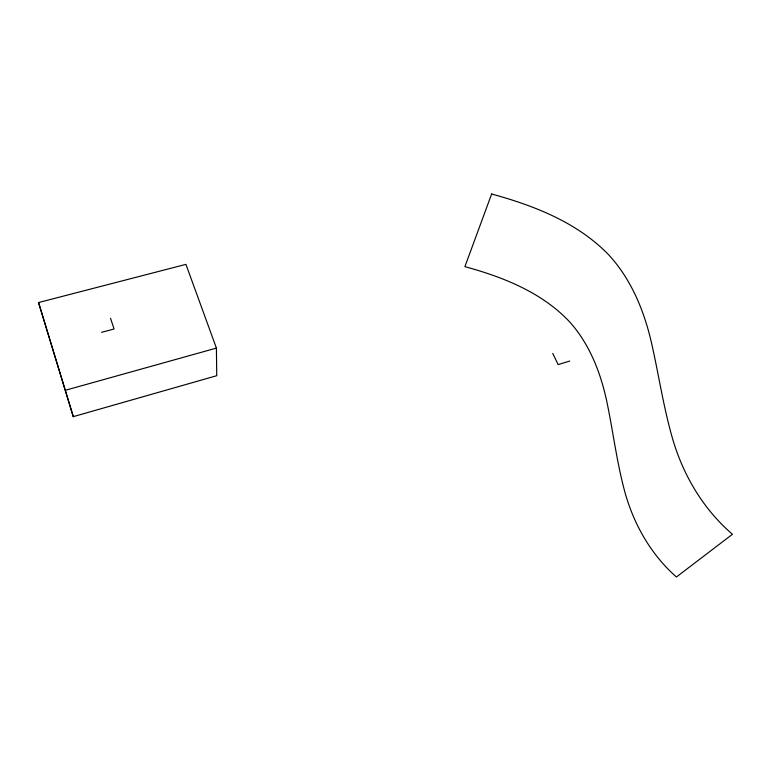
<?xml version="1.0" encoding="UTF-8"?>
<svg xmlns="http://www.w3.org/2000/svg" width="771" height="771" viewBox="0 0 771 771"><rect width="100%" height="100%" fill="white"/><g stroke="black" fill="none" stroke-linecap="round" stroke-linejoin="round"><path stroke-width="1.16" d="M569.75 361.05L558.137 364.606L552.778 353.436M73.284 416.648L216.747 375.708L216.41 348.097L185.936 264.357L38.55 302.55L73.284 416.648L38.55 302.55M65.439 390.261L216.41 348.097M101.541 332.349L114.069 328.976L110.532 318.259M491.638 194.003L464.894 266.65C503.28 277.126 542.061 292.45 569.827 322.066C589.555 344.213 600.522 372.374 606.71 401.045C613.061 431.211 616.723 461.925 624.789 491.734C633.752 524.27 650.936 554.571 676.418 576.997L732.45 534.274C703.711 509.564 683.742 476.208 672.967 440.039C663.397 407.474 658.685 373.79 651.013 340.772C643.563 309.383 630.755 278.736 608.656 254.777C577.306 222.443 534.264 205.664 491.638 194.003"/></g></svg>
